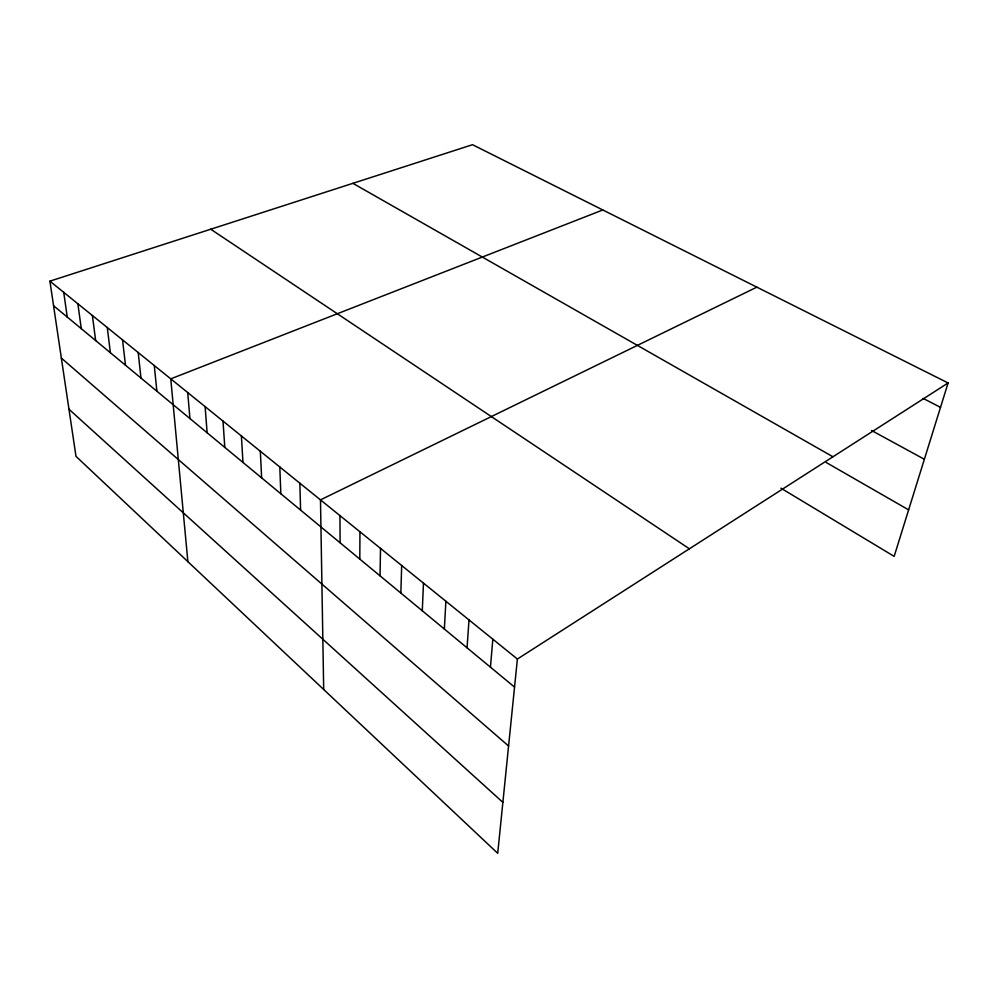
<?xml version="1.0" encoding="UTF-8"?>
<svg xmlns="http://www.w3.org/2000/svg" width="998" height="998" viewBox="0 0 998 998"><rect width="100%" height="100%" fill="white"/><g stroke="black" fill="none" stroke-linecap="round" stroke-linejoin="round"><path stroke-width="1.5" d="M359.804 559.08L359.941 531.772M380.051 575.834L380.512 548.389M400.872 593.062L401.67 565.504M422.291 610.776L423.464 583.106M444.347 629.027L445.894 601.245M467.052 647.802L469.01 619.933M490.442 667.163L492.825 639.182M948.1 382.97L517.388 659.042L497.715 853.302L75.985 456.348L49.9 281.162L472.528 144.698L948.1 382.97L894.158 556.373L780.885 488.147M756.858 287.15L320.483 499.873L323.689 689.493M602.792 209.967L170.758 378.853L187.874 561.662M923.063 398.377L940.515 407.359M871.578 430.512L924.36 459.267M352.905 183.333L832.943 456.772M826.257 462.523L908.629 509.866M210.753 229.228L689.381 548.8M49.9 281.162L517.388 659.042M53.555 305.725L514.544 687.111M61.352 358.07L508.581 746.005M68.962 409.217L502.88 802.367M63.722 292.327L67.253 317.052M77.881 303.779L81.275 328.654M92.39 315.505L95.646 340.543M107.273 327.531L110.379 352.731M122.529 339.869L125.486 365.231M138.198 352.531L140.98 378.042M154.266 365.518L156.873 391.191M187.711 392.551L189.932 418.549M205.114 406.623L207.122 432.77M223.016 421.094L224.799 447.391M241.404 435.964L242.963 462.411M260.328 451.258L261.638 477.867M279.802 466.989L280.837 493.748M299.849 483.194L300.598 510.103M339.944 515.604L340.106 542.787"/></g></svg>
